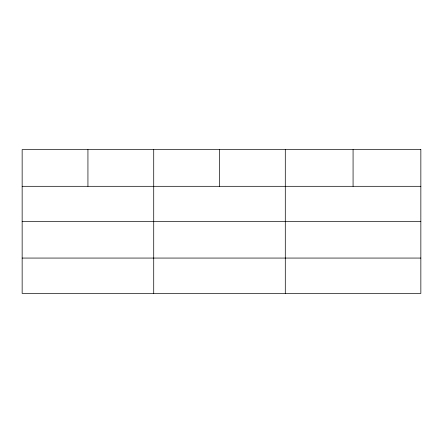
<?xml version="1.0" encoding="UTF-8"?>
<svg xmlns="http://www.w3.org/2000/svg" width="443" height="443" viewBox="0 0 443 443"><rect width="100%" height="100%" fill="white"/><g stroke="black" fill="none" stroke-linecap="round" stroke-linejoin="round"><path stroke-width="0.66" d="M22.15 186.309L420.85 186.309M22.15 221.655L420.85 221.655M22.15 258.064L420.85 258.064M353.071 149.59L353.071 186.309M285.292 149.59L285.292 293.41M219.506 149.59L219.506 186.309M153.721 149.59L153.721 293.41M87.936 149.59L87.936 186.309M420.85 149.59L22.15 149.59L22.15 293.41L420.85 293.41L420.85 149.59"/></g></svg>
